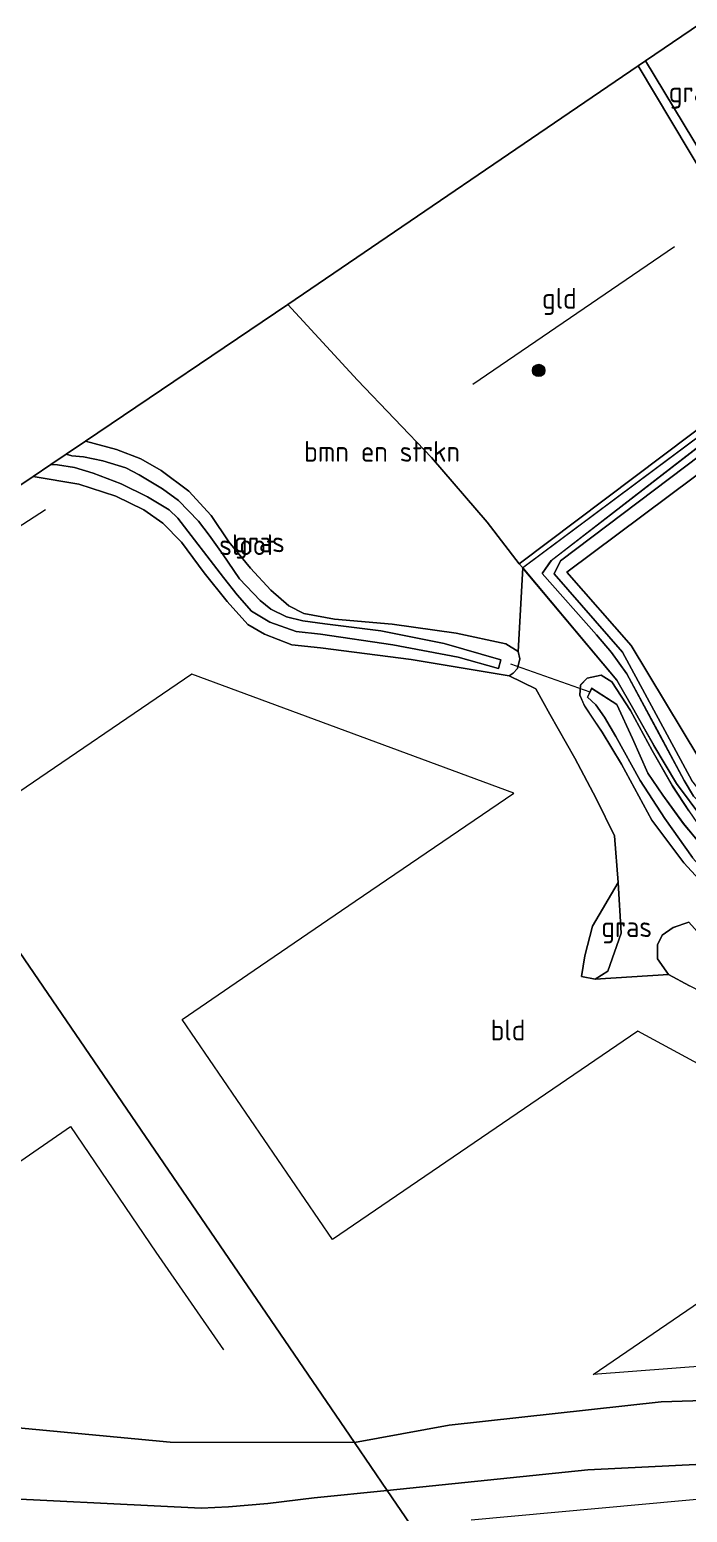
# Model space of a CAD drawing. Extents: x 253736 to 255979, y 477184 to 479215.
# Drawn here: x 254798.5 to 254877.6, y 478113.7 to 478292.1 of the extents above; entities that cross this region are included whole.
import ezdxf
from ezdxf.enums import TextEntityAlignment as Align

# ---------------------------------------------------------------- set-up
doc = ezdxf.new("R2010")
doc.units = 0
for name, color, linetype, lineweight in [('af-bs-rasterhekwerk', 8, 'hekwerk', 18), ('bp-b5-bomenstruiken', 8, 'Continuous', 18), ('bp-b5-grasland', 8, 'Continuous', 18), ('bp-b5-houtwal', 8, 'houtwal', 18), ('bp-bs-boom', 8, 'Continuous', 18), ('gw-bs-insteekwatergang', 8, 'Continuous', 18), ('gw-bs-kruinlijn', 8, 'Continuous', 18), ('gw-bs-teenlijn', 8, 'Continuous', 18), ('kd-bs-opnamedtmgrens', 8, 'Continuous', 18), ('og-b5-grond_ingericht', 8, 'Continuous', 18), ('og-b5-water', 8, 'Continuous', 18), ('og-bs-hoogtelijn', 8, 'Continuous', 18), ('og-bs-hulpgeometrie', 8, 'Continuous', 18), ('og-bs-terreinafscheiding', 8, 'Continuous', 18), ('wh-bs-duiker', 8, 'duiker', 18), ('wh-bs-waterlijn', 8, 'Continuous', 18)]:
    doc.layers.add(name, color=color, linetype=linetype, lineweight=lineweight)
doc.styles.add('rtw_iso', font='isocp.shx')
doc.linetypes.add('duiker', pattern='A,0,-2,[15,RTW.shx,S=1,R=0,X=0,Y=0],-2', length=4)
doc.linetypes.add('hekwerk', pattern='A,7,-1.5,[1,RTW.shx,S=0.75,R=0,X=0,Y=0],-1.5', length=10)
doc.linetypes.add('houtwal', pattern='A,8,-1,[1,RTW.shx,S=0.75,R=45,X=0,Y=0],-1,8,-1,[4,RTW.shx,S=0.75,R=0,X=0,Y=0],-1', length=20)

# ---------------------------------------------------------------- blocks, each defined once
blk = doc.blocks.new('dtbattr-r')
at = {"style": 'rtw_iso'}
blk.add_attdef('TAG', text='', height=2.5, dxfattribs=at).set_placement((0, 0), align=Align.MIDDLE_CENTER)
blk = doc.blocks.new('RW1 Buren totaal_ACAD_1_FMEBLOCK129')
at = {"layer": 'bp-b5-grasland'}
for points in [[(35.36, -28.89, 23.85), (34, -30.03, 23.85), (33.13, -30.3, 23.83), (32.42, -30.35, 23.75), (31.35, -29.5, 23.72), (29.12, -27.67, 23.67), (26.38, -25.81, 23.66), (22.49, -23.51, 23.51), (18.07, -21.23, 23.45), (13.1, -18.39, 23.43), (6.73, -14.98, 23.44), (0.39, -11.71, 23.48), (-3.63, -9.34, 23.42), (-7.59, -7.17, 23.31), (-11.75, -4.14, 23.25), (-15.27, -0.88, 23.24), (-19.64, 3.25, 23.2), (-23.76, 7.76, 23.2), (-27.62, 12.89, 23.12), (-31.27, 19.63, 23.12), (-33.57, 23.47, 23.12), (-34.54, 24.9, 23.11), (-35.68, 26.62, 23.12), (-36.28, 27.91, 23.12), (-36.19, 29.15, 23.12), (-35.38, 29.99, 23.09), (-33.71, 30.35, 23.11), (-32.4, 29.54, 23.18), (-30.17, 26.07, 23.2), (-27.55, 21.28, 23.27), (-25.1, 17, 23.28), (-23.15, 14.01, 23.28), (-21.66, 11.83, 23.28), (-19.09, 8.8, 23.28), (-15.85, 5.44, 23.31), (-12.18, 2.24, 23.32), (-8.99, -0.51, 23.34), (-5.93, -2.72, 23.33), (-2.16, -5.09, 23.32), (1.82, -7.08, 23.29), (11.4, -12.25, 23.33), (26.88, -20.12, 23.47), (32.12, -23.24, 23.51), (34.68, -25.33, 23.56), (36.11, -26.79, 23.68), (36.28, -27.55, 23.7), (36.07, -28.19, 23.82)], [(34.21, -27.98, 22.12), (34.05, -27, 22.11), (31.89, -25.1, 22.11), (28.52, -22.97, 22.1), (21.42, -19.18, 22.06), (13.08, -15.21, 22.04), (4.83, -10.8, 22.03), (-2.08, -7.07, 22.02), (-8.22, -3.48, 22), (-13.47, 1.32, 22.03), (-17.57, 5.04, 22.03), (-20.73, 8.61, 22.05), (-22.32, 10.66, 22.05), (-23.81, 12.46, 22.05), (-26.29, 15.89, 22.05), (-28.07, 18.55, 22.05), (-29.93, 22.72, 22.05), (-31.82, 26.81, 22.06), (-34.84, 28.75, 22.05), (-35.33, 27.68, 22.05), (-34.32, 26.75, 22.06), (-33.28, 25.29, 22.06), (-31.92, 22.97, 22.06), (-29, 17.65, 22.04), (-26.02, 13.08, 22.01), (-22.7, 8.37, 22.01), (-19.71, 5.04, 22.02), (-16.09, 1.4, 22.03), (-12.4, -2.09, 22.02), (-10.36, -3.71, 22.01), (-8.53, -5.08, 22), (-5.95, -6.59, 21.98), (-3.07, -8.14, 21.97), (9.84, -15.28, 21.97), (18.76, -19.88, 21.97), (21.67, -21.23, 22.01), (23.43, -22.07, 22.01), (25.23, -23.25, 22.03), (26.77, -24.1, 22.05), (28.23, -25.22, 22.07), (29.76, -26.46, 22.06), (31.42, -28.12, 22.06), (32.26, -28.56, 22.06), (33.14, -28.76, 22.06)]]:
    blk.add_polyline3d(points, close=True, dxfattribs=at)
blk = doc.blocks.new('RW1 Buren totaal_ACAD_1_FMEBLOCK158')
at = {"layer": 'bp-b5-grasland'}
for points in [[(22.78, 23.55, 23.99), (21.89, 23.44, 23.99), (19.49, 24.13, 24.04), (15.36, 22.08, 24.08), (10.79, 19.33, 24.17), (7.2, 17.4, 24.17), (6.11, 16.28, 24.19), (11, 10.07, 24.14), (18.18, 14.65, 24.01), (23.67, 16.81, 23.92), (26.17, 16.4, 23.9), (27.31, 14.02, 23.85), (28.77, 11.66, 23.74), (27.59, 8.64, 23.7), (21.65, 4.41, 23.68), (17.46, 1.37, 23.79), (14.52, 0.2, 23.87), (11.44, 2.81, 23.83), (10.28, 5.12, 23.98), (-23.47, -20.04, 23.67), (-15.72, -28.87, 23.66), (-5.45, -45.94, 23.67), (4.54, -34.31, 23.67), (5.88, -34.88, 23.41), (6.7, -35.74, 23.39), (7.03, -36.82, 23.37), (6.32, -38.4, 23.35), (0.6, -44.61, 23.31), (-1.61, -47.69, 23.24), (-3.82, -49.33, 23.22), (-5.37, -49.71, 23.23), (-7.1, -49.74, 23.34), (-10.27, -45.51, 23.4), (-12.97, -40.92, 23.42), (-15.41, -36.63, 23.41), (-17.44, -33.06, 23.32), (-28.77, -19.53, 23.51), (6.81, 7.03, 23.9), (-14.01, 41.47, 24.24), (-1.88, 49.74, 26.7), (-3.48, 46.49, 26.71), (-3.47, 42.61, 26.85), (-2.66, 38.05, 26.71), (-1.66, 32.42, 26.04), (-0.37, 29.21, 25.94), (2.53, 22.84, 25.94), (3.86, 20.27, 25.76), (5.51, 19.48, 25.6), (11.49, 22.2, 25.63), (18.98, 26.34, 25.11)], [(10.87, 7.24, 24.66), (11.34, 8.64, 24.67), (10.13, 8.94, 24.67), (4.52, 16.68, 24.73), (2.58, 18.07, 24.77), (5.65, 11.51, 24.81), (7.74, 8.57, 24.8), (7.65, 7.26, 24.81), (6.83, 6.2, 24.81), (-17.84, -12.87, 24.46), (-25.35, -18.68, 24.32), (-26.44, -20.24, 24.23), (-19.88, -27.59, 24.14), (-18.09, -29.73, 24.16), (-16.24, -32.29, 24.18), (-12.61, -39.04, 24.17), (-9.33, -45.15, 24.09), (-8.24, -47, 24.08), (-7.26, -48.01, 24.04), (-5.34, -48.21, 24.08), (-4.48, -47.87, 24.13), (-3.53, -47.38, 24.19), (5.05, -36.97, 24.32), (5.09, -36.51, 24.33), (4.81, -36.33, 24.34), (-2.17, -44.51, 24.25), (-3.59, -46.47, 24.21), (-5.14, -47.14, 24.2), (-6.16, -47.27, 24.14), (-7.21, -46.65, 24.13), (-8.44, -45.12, 24.14), (-16.74, -29.67, 24.14), (-24.97, -20.27, 24.33), (-24.23, -18.71, 24.36), (7.56, 5.32, 24.82), (10.04, 7.17, 24.76)], [(23.06, 14.46, 25.59), (18.87, 12.05, 25.68), (15.92, 9.71, 25.73), (13.71, 7.64, 25.8), (13.65, 6.16, 25.84), (15.58, 4.34, 25.84), (18.54, 6.5, 25.76), (24.47, 10.29, 25.54), (25.82, 11.56, 25.6), (25.44, 13.47, 25.63), (24.16, 14.64, 25.59)]]:
    blk.add_polyline3d(points, close=True, dxfattribs=at)
blk = doc.blocks.new('RW1 Buren totaal_ACAD_1_FMEBLOCK164')
at = {"layer": 'bp-b5-grasland'}
for points in [[(-121.49, -36.12, 23.37), (-123.39, -36.77, 23.58), (-124.71, -37.69, 23.77), (-125.26, -38.82, 23.94), (-125.28, -40.53, 24.13), (-123.97, -42.41, 24.18), (-132.78, -42.98, 24.06), (-131.23, -42, 24.15), (-129.65, -37.44, 24.06), (-130, -31.32, 23.28), (-130.45, -25.73, 23.25), (-132.66, -21.21, 23.15), (-135.21, -16.36, 23.2), (-138.24, -11.08, 23.09), (-139.89, -8.02, 22.99), (-143.1, -6.46, 23.05), (-142.63, -6.14, 23.05), (-142.11, -5.57, 23.04), (-141.85, -4.4, 23.03), (-142.05, -3.53, 23.03), (-141.49, 6.55, 23.51), (-130.16, -6.98, 23.32), (-128.13, -10.56, 23.41), (-125.7, -14.85, 23.42), (-122.99, -19.43, 23.4), (-119.82, -23.67, 23.34)], [(-121.5, -22.71, 23.28), (-123.46, -19.72, 23.28), (-125.9, -15.44, 23.27), (-128.52, -10.65, 23.2), (-130.76, -7.17, 23.18), (-132.06, -6.37, 23.11), (-133.74, -6.73, 23.09), (-134.55, -7.56, 23.12), (-134.63, -8.81, 23.12), (-134.04, -10.09, 23.12), (-132.9, -11.82, 23.11), (-131.92, -13.24, 23.12), (-129.62, -17.09, 23.12), (-125.97, -23.83, 23.12), (-122.11, -28.96, 23.2), (-117.99, -33.46, 23.2)]]:
    blk.add_polyline3d(points, dxfattribs=at)
blk = doc.blocks.new('boom')
blk.add_hatch(color=256).paths.add_polyline_path([(-0.75, 0, 1), (0.75, 0, 1)])
blk.add_circle((0, 0), 0.75)
blk = doc.blocks.new('Deel_d28hz')
at = {"layer": 'af-bs-rasterhekwerk'}
for points in [[(254872.531, 478288.351, 24.238), (254893.348, 478253.913, 23.902), (254857.773, 478227.355, 23.509), (254857.338, 478227.842, 23.455), (254853.513, 478232.852, 23.623), (254846.807, 478240.63, 23.77), (254837.904, 478249.915, 23.803), (254829.528, 478259.024, 23.884)], [(254871.651, 478287.751, 24.019), (254891.896, 478253.846, 23.86), (254857.338, 478227.842, 23.455)], [(254922.013, 478248.542, 23.692), (254894.39, 478216.415, 23.47), (254891.083, 478212.569, 23.665), (254881.087, 478200.944, 23.665), (254870.824, 478218.01, 23.662), (254863.065, 478226.839, 23.671), (254896.817, 478252.006, 23.983)], [(254869.103, 478213.822, 23.317), (254857.773, 478227.355, 23.509)], [(254938.202, 478156.955, 23.731), (254934.298, 478160.809, 23.596), (254929.523, 478163.757, 23.563), (254921.074, 478168.239, 23.383), (254906.602, 478175.584, 23.293), (254899.623, 478179.26, 23.335), (254893.89, 478182.541, 23.35), (254889.712, 478186.024, 23.317), (254884.421, 478191.385, 23.263), (254880.975, 478195.128, 23.275), (254879.439, 478197.138, 23.341), (254876.272, 478201.376, 23.401), (254873.565, 478205.958, 23.422), (254871.129, 478210.248, 23.407), (254869.103, 478213.822, 23.317)], [(254841.484, 478116.288, 23.914), (254865.619, 478118.775, 24.022), (254902.15, 478120.602, 23.923), (254914.471, 478121.161, 23.911), (254924.405, 478122.635, 23.899), (254932.179, 478124.663, 23.884), (254937.347, 478127.384, 23.962)], [(254841.484, 478116.288, 23.914), (254832.695, 478115.41, 23.761), (254827.103, 478114.722, 23.782), (254822.396, 478114.321, 23.731), (254819.108, 478114.177, 23.626), (254790.001, 478115.604, 23.488)]]:
    blk.add_polyline3d(points, dxfattribs=at)
at = {"layer": 'bp-b5-bomenstruiken'}
blk.add_polyline3d([(254857.338, 478227.842, 23.455), (254857.773, 478227.355, 23.509), (254857.211, 478217.273, 23.029), (254855.738, 478218.196, 23.044), (254849.761, 478219.472, 22.987), (254842.08, 478220.581, 22.945), (254835.148, 478221.173, 22.837), (254831.451, 478221.833, 22.813), (254829.661, 478222.779, 22.822), (254827.469, 478224.65, 22.849), (254825.018, 478227.318, 22.99), (254822.435, 478230.454, 23.116), (254820.304, 478233.652, 23.14), (254817.617, 478236.566, 23.134), (254814.275, 478239.068, 23.152), (254811.833, 478240.449, 23.17), (254808.937, 478241.599, 23.182), (254805.184, 478242.574, 23.179), (254829.528, 478259.024, 23.884), (254837.904, 478249.915, 23.803), (254846.807, 478240.63, 23.77), (254853.513, 478232.852, 23.623)], close=True, dxfattribs=at)
at = {"layer": 'bp-b5-grasland'}
for points in [[(254857.773, 478227.355, 23.509), (254857.338, 478227.842, 23.455), (254891.896, 478253.846, 23.86), (254871.651, 478287.751, 24.019), (254872.531, 478288.351, 24.238), (254893.348, 478253.913, 23.902)], [(254857.211, 478217.273, 23.029), (254857.416, 478216.403, 23.032), (254857.152, 478215.241, 23.038), (254856.63, 478214.671, 23.047), (254856.163, 478214.345, 23.05), (254844.361, 478216.312, 23.101), (254833.455, 478217.714, 23.131), (254830.008, 478218.092, 23.119), (254826.719, 478219.347, 23.11), (254824.722, 478220.519, 23.122), (254822.241, 478223.303, 23.158), (254819.478, 478226.742, 23.155), (254816.744, 478230.444, 23.152), (254814.51, 478232.704, 23.155), (254812.218, 478234.341, 23.164), (254808.859, 478235.966, 23.215), (254804.384, 478237.4, 23.254), (254798.914, 478238.344, 23.185), (254801.017, 478239.763, 21.91), (254801.82, 478239.753, 21.997), (254803.881, 478239.414, 21.991), (254806.094, 478238.727, 22.012), (254809.478, 478237.471, 22.012), (254812.629, 478235.891, 22.009), (254815.235, 478234.306, 22.027), (254816.31, 478233.304, 22.015), (254821.77, 478226.165, 21.979), (254823.419, 478224.097, 21.979), (254825.145, 478222.131, 21.979), (254827.342, 478220.79, 21.979), (254830.549, 478219.696, 21.979), (254833.468, 478219.379, 21.979), (254842.164, 478218.06, 21.979), (254850.014, 478216.605, 21.979), (254854.884, 478215.23, 21.979), (254855.141, 478216.274, 21.979), (254848.314, 478218.235, 21.979), (254840.715, 478219.746, 21.979), (254833.987, 478220.586, 21.979), (254831.327, 478220.953, 21.979), (254829.381, 478221.442, 21.979), (254827.47, 478222.35, 21.979), (254826.213, 478223.399, 21.979), (254823.724, 478226.033, 21.979), (254821.65, 478229.009, 21.979), (254820.056, 478231.27, 21.979), (254818.782, 478232.943, 21.979), (254816.378, 478235.428, 21.979), (254814.46, 478236.854, 21.979), (254811.662, 478238.536, 21.979), (254810.049, 478239.36, 21.979), (254807.267, 478240.228, 21.979), (254804.966, 478240.699, 21.979), (254803.547, 478240.842, 21.979), (254802.878, 478241.019, 21.979), (254805.184, 478242.574, 23.179), (254808.937, 478241.599, 23.182), (254811.833, 478240.449, 23.17), (254814.275, 478239.068, 23.152), (254817.617, 478236.566, 23.134), (254820.304, 478233.652, 23.14), (254822.435, 478230.454, 23.116), (254825.018, 478227.318, 22.99), (254827.469, 478224.65, 22.849), (254829.661, 478222.779, 22.822), (254831.451, 478221.833, 22.813), (254835.148, 478221.173, 22.837), (254842.08, 478220.581, 22.945), (254849.761, 478219.472, 22.987), (254855.738, 478218.196, 23.044)], [(254866.488, 478177.829, 24.058), (254864.833, 478178.146, 23.977), (254865.25, 478180.643, 23.536), (254866.153, 478184.216, 23.431), (254869.26, 478189.491, 23.278), (254869.613, 478183.369, 24.064), (254868.031, 478178.803, 24.151)], [(254923.229, 478155.176, 23.86), (254923.574, 478152.578, 25.144), (254917.505, 478156.447, 25.003), (254909.351, 478160.949, 24.793), (254898.144, 478167.001, 24.613), (254883.538, 478174.129, 24.421), (254877.841, 478177.05, 24.295), (254875.294, 478178.398, 24.178), (254873.979, 478180.276, 24.133), (254873.998, 478181.983, 23.941), (254874.558, 478183.121, 23.77), (254875.87, 478184.04, 23.581), (254877.771, 478184.687, 23.368), (254881.802, 478180.174, 23.38), (254887.334, 478176.177, 23.557), (254890.969, 478173.608, 23.578), (254896.781, 478169.966, 23.686), (254904.559, 478165.636, 23.731), (254915.864, 478160.153, 23.821)]]:
    blk.add_polyline3d(points, close=True, dxfattribs=at)
for points in [[(254894.096, 478252.203, 24.82), (254862.305, 478228.167, 24.364), (254861.565, 478226.611, 24.331), (254869.794, 478217.213, 24.142), (254878.101, 478201.759, 24.139)], [(254878.3, 478199.882, 24.076), (254877.204, 478201.735, 24.094), (254873.927, 478207.839, 24.169), (254870.303, 478214.592, 24.181), (254868.449, 478217.147, 24.163), (254866.655, 478219.293, 24.136), (254860.103, 478226.643, 24.229), (254861.186, 478228.206, 24.319), (254868.702, 478234.01, 24.46), (254893.374, 478253.085, 24.805)]]:
    blk.add_polyline3d(points, dxfattribs=at)
at = {"layer": 'bp-b5-houtwal'}
for points in [[(254902.15, 478120.602, 23.923), (254865.619, 478118.775, 24.022), (254841.484, 478116.288, 23.914), (254837.527, 478122.084, 25.219), (254848.95, 478124.172, 25.423), (254874.442, 478126.963, 25.39), (254893.517, 478127.573, 25.372)], [(254797.093, 478123.831, 24.679), (254815.37, 478122.111, 24.727), (254837.527, 478122.084, 25.219), (254841.484, 478116.288, 23.914), (254832.695, 478115.41, 23.761), (254827.103, 478114.722, 23.782), (254822.396, 478114.321, 23.731), (254819.108, 478114.177, 23.626), (254790.001, 478115.604, 23.488)]]:
    blk.add_polyline3d(points, dxfattribs=at)
at = {"layer": 'gw-bs-insteekwatergang'}
for points in [[(254798.914, 478238.344, 23.185), (254804.384, 478237.4, 23.254), (254808.859, 478235.966, 23.215), (254812.218, 478234.341, 23.164), (254814.51, 478232.704, 23.155), (254816.744, 478230.444, 23.152), (254819.478, 478226.742, 23.155), (254822.241, 478223.303, 23.158), (254824.722, 478220.519, 23.122), (254826.719, 478219.347, 23.11), (254830.008, 478218.092, 23.119), (254833.455, 478217.714, 23.131), (254844.361, 478216.312, 23.101), (254856.163, 478214.345, 23.05), (254856.63, 478214.671, 23.047), (254857.152, 478215.241, 23.038), (254857.416, 478216.403, 23.032), (254857.211, 478217.273, 23.029), (254855.738, 478218.196, 23.044), (254849.761, 478219.472, 22.987), (254842.08, 478220.581, 22.945), (254835.148, 478221.173, 22.837), (254831.451, 478221.833, 22.813), (254829.661, 478222.779, 22.822), (254827.469, 478224.65, 22.849), (254825.018, 478227.318, 22.99), (254822.435, 478230.454, 23.116), (254820.304, 478233.652, 23.14), (254817.617, 478236.566, 23.134), (254814.275, 478239.068, 23.152), (254811.833, 478240.449, 23.17), (254808.937, 478241.599, 23.182), (254805.184, 478242.574, 23.179)], [(254877.761, 478198.1, 23.281), (254875.808, 478201.089, 23.278), (254873.358, 478205.37, 23.275), (254870.742, 478210.159, 23.197), (254868.505, 478213.634, 23.176), (254867.202, 478214.44, 23.11), (254865.525, 478214.078, 23.089), (254864.716, 478213.242, 23.125), (254864.633, 478212, 23.122), (254865.226, 478210.715, 23.122), (254866.365, 478208.99, 23.11), (254867.338, 478207.565, 23.116), (254869.639, 478203.72, 23.116), (254873.294, 478196.979, 23.116), (254877.151, 478191.849, 23.197), (254881.271, 478187.342, 23.2)]]:
    blk.add_polyline3d(points, dxfattribs=at)
at = {"layer": 'gw-bs-kruinlijn'}
for points in [[(254894.096, 478252.203, 24.82), (254862.305, 478228.167, 24.364), (254861.565, 478226.611, 24.331), (254869.794, 478217.213, 24.142), (254878.101, 478201.759, 24.139)], [(254878.3, 478199.882, 24.076), (254877.204, 478201.735, 24.094), (254873.927, 478207.839, 24.169), (254870.303, 478214.592, 24.181), (254868.449, 478217.147, 24.163), (254866.655, 478219.293, 24.136), (254860.103, 478226.643, 24.229), (254861.186, 478228.206, 24.319), (254868.702, 478234.01, 24.46), (254893.374, 478253.085, 24.805)], [(254864.833, 478178.146, 23.977), (254866.488, 478177.829, 24.058), (254868.031, 478178.803, 24.151), (254869.613, 478183.369, 24.064), (254869.26, 478189.491, 23.278)], [(254877.771, 478184.687, 23.368), (254875.87, 478184.04, 23.581), (254874.558, 478183.121, 23.77), (254873.998, 478181.983, 23.941), (254873.979, 478180.276, 24.133), (254875.294, 478178.398, 24.178), (254877.841, 478177.05, 24.295)], [(254893.517, 478127.573, 25.372), (254874.442, 478126.963, 25.39), (254848.95, 478124.172, 25.423), (254837.527, 478122.084, 25.219)], [(254837.527, 478122.084, 25.219), (254815.37, 478122.111, 24.727), (254797.093, 478123.831, 24.679), (254783.327, 478124.303, 24.697), (254767.182, 478123.114, 24.562), (254755.695, 478122.586, 24.487), (254729.266, 478121.7, 24.337), (254712.637, 478120.924, 24.109), (254694.339, 478119.206, 23.986), (254674.937, 478118.014, 23.89), (254654.239, 478117.062, 23.716), (254630.423, 478115.944, 23.587), (254615.269, 478116.36, 23.476)]]:
    blk.add_polyline3d(points, dxfattribs=at)
at = {"layer": 'gw-bs-teenlijn'}
blk.add_polyline3d([(254869.26, 478189.491, 23.278), (254866.153, 478184.216, 23.431), (254865.25, 478180.643, 23.536), (254864.833, 478178.146, 23.977)], dxfattribs=at)
at = {"layer": 'kd-bs-opnamedtmgrens'}
blk.add_polyline3d([(254884.664, 478296.625, 26.697), (254872.531, 478288.351, 24.238), (254871.651, 478287.751, 24.019), (254829.528, 478259.024, 23.884), (254805.184, 478242.574, 23.179), (254802.878, 478241.019, 21.979), (254801.017, 478239.763, 21.91), (254798.914, 478238.344, 23.185), (254771.01, 478219.519, 23.348)], dxfattribs=at)
at = {"layer": 'og-b5-grond_ingericht'}
for points in [[(254857.338, 478227.842, 23.455), (254853.513, 478232.852, 23.623), (254846.807, 478240.63, 23.77), (254837.904, 478249.915, 23.803), (254829.528, 478259.024, 23.884), (254871.651, 478287.751, 24.019), (254891.896, 478253.846, 23.86)], [(254922.013, 478248.542, 23.692), (254894.39, 478216.415, 23.47), (254891.083, 478212.569, 23.665), (254881.087, 478200.944, 23.665), (254870.824, 478218.01, 23.662), (254863.065, 478226.839, 23.671), (254896.817, 478252.006, 23.983), (254897.974, 478249.696, 23.827), (254901.063, 478247.086, 23.869), (254903.997, 478248.251, 23.791), (254908.19, 478251.287, 23.677), (254914.13, 478255.521, 23.704), (254915.305, 478258.546, 23.74)], [(254837.527, 478122.084, 25.219), (254815.37, 478122.111, 24.727), (254797.093, 478123.831, 24.679), (254783.327, 478124.303, 24.697), (254767.182, 478123.114, 24.562), (254755.695, 478122.586, 24.487), (254729.266, 478121.7, 24.337), (254712.637, 478120.924, 24.109), (254694.339, 478119.206, 23.986), (254674.937, 478118.014, 23.89), (254654.239, 478117.062, 23.716), (254630.423, 478115.944, 23.587), (254615.269, 478116.36, 23.476), (254771.01, 478219.519, 23.348)], [(254949.766, 478125.98, 24.178), (254946.049, 478123.698, 24.088), (254910.37, 478099.043, 24.133), (254879.638, 478092.452, 24.166), (254860.155, 478088.939, 24.265), (254841.484, 478116.288, 23.914), (254865.619, 478118.775, 24.022), (254902.15, 478120.602, 23.923), (254914.471, 478121.161, 23.911), (254924.405, 478122.635, 23.899), (254932.179, 478124.663, 23.884), (254937.347, 478127.384, 23.962), (254938.814, 478128.779, 23.962), (254940.153, 478130.505, 23.965), (254940.671, 478131.636, 23.962)]]:
    blk.add_polyline3d(points, close=True, dxfattribs=at)
for points in [[(254893.517, 478127.573, 25.372), (254874.442, 478126.963, 25.39), (254848.95, 478124.172, 25.423), (254837.527, 478122.084, 25.219), (254771.01, 478219.519, 23.348), (254798.914, 478238.344, 23.185), (254804.384, 478237.4, 23.254), (254808.859, 478235.966, 23.215), (254812.218, 478234.341, 23.164), (254814.51, 478232.704, 23.155), (254816.744, 478230.444, 23.152), (254819.478, 478226.742, 23.155), (254822.241, 478223.303, 23.158), (254824.722, 478220.519, 23.122), (254826.719, 478219.347, 23.11), (254830.008, 478218.092, 23.119), (254833.455, 478217.714, 23.131), (254844.361, 478216.312, 23.101), (254856.163, 478214.345, 23.05), (254859.371, 478212.787, 22.987), (254861.022, 478209.729, 23.086), (254864.049, 478204.444, 23.197), (254866.606, 478199.597, 23.146), (254868.817, 478195.08, 23.251), (254869.26, 478189.491, 23.278), (254866.153, 478184.216, 23.431), (254865.25, 478180.643, 23.536), (254864.833, 478178.146, 23.977), (254866.488, 478177.829, 24.058), (254875.294, 478178.398, 24.178), (254877.841, 478177.05, 24.295)], [(254790.001, 478115.604, 23.488), (254819.108, 478114.177, 23.626), (254822.396, 478114.321, 23.731), (254827.103, 478114.722, 23.782), (254832.695, 478115.41, 23.761), (254841.484, 478116.288, 23.914), (254860.155, 478088.939, 24.265), (254840.632, 478084.292, 23.926), (254815.138, 478078.041, 23.614), (254778.657, 478068.564, 23.908)]]:
    blk.add_polyline3d(points, dxfattribs=at)
at = {"layer": 'og-b5-water'}
blk.add_polyline3d([(254801.017, 478239.763, 21.91), (254802.878, 478241.019, 21.979), (254803.547, 478240.842, 21.979), (254804.966, 478240.699, 21.979), (254807.267, 478240.228, 21.979), (254810.049, 478239.36, 21.979), (254811.662, 478238.536, 21.979), (254814.46, 478236.854, 21.979), (254816.378, 478235.428, 21.979), (254818.782, 478232.943, 21.979), (254820.056, 478231.27, 21.979), (254821.65, 478229.009, 21.979), (254823.724, 478226.033, 21.979), (254826.213, 478223.399, 21.979), (254827.47, 478222.35, 21.979), (254829.381, 478221.442, 21.979), (254831.327, 478220.953, 21.979), (254833.987, 478220.586, 21.979), (254840.715, 478219.746, 21.979), (254848.314, 478218.235, 21.979), (254855.141, 478216.274, 21.979), (254854.884, 478215.23, 21.979), (254850.014, 478216.605, 21.979), (254842.164, 478218.06, 21.979), (254833.468, 478219.379, 21.979), (254830.549, 478219.696, 21.979), (254827.342, 478220.79, 21.979), (254825.145, 478222.131, 21.979), (254823.419, 478224.097, 21.979), (254821.77, 478226.165, 21.979), (254816.31, 478233.304, 22.015), (254815.235, 478234.306, 22.027), (254812.629, 478235.891, 22.009), (254809.478, 478237.471, 22.012), (254806.094, 478238.727, 22.012), (254803.881, 478239.414, 21.991), (254801.82, 478239.753, 21.997)], close=True, dxfattribs=at)
blk.add_polyline3d([(254878.208, 478192.463, 22.006), (254874.89, 478197.169, 22.009), (254871.912, 478201.738, 22.042), (254868.985, 478207.061, 22.057), (254867.633, 478209.381, 22.057), (254866.587, 478210.847, 22.06), (254865.582, 478211.777, 22.048), (254866.071, 478212.838, 22.045), (254869.093, 478210.899, 22.06), (254870.983, 478206.811, 22.054), (254872.842, 478202.646, 22.051), (254874.621, 478199.982, 22.048), (254877.099, 478196.555, 22.048), (254878.592, 478194.756, 22.051)], dxfattribs=at)
at = {"layer": 'og-bs-hoogtelijn'}
for points in [[(254876.052, 478265.987, 23.869), (254851.771, 478249.41, 23.71)], [(254923.368, 478145.971, 25.282), (254904.627, 478133.177, 25.165), (254866.268, 478130.282, 25.363), (254902.354, 478154.915, 25.066), (254871.634, 478171.592, 24.463), (254834.891, 478146.507, 25.393), (254816.8, 478173.005, 24.451), (254825.471, 478178.925, 24.316), (254837.612, 478187.214, 23.374), (254856.69, 478200.239, 23.08), (254817.966, 478214.551, 23.191), (254795.419, 478199.158, 23.26), (254780.263, 478221.358, 23.371), (254800.361, 478234.378, 23.32)], [(254791.293, 478151.763, 25.06), (254803.388, 478160.117, 24.967), (254813.668, 478144.976, 25.099), (254821.784, 478133.226, 24.976)], [(254943.301, 478126.514, 24.007), (254909.329, 478103.814, 24.061), (254861.501, 478095.199, 24.169), (254892.702, 478116.504, 23.95), (254851.576, 478112.718, 24.112)]]:
    blk.add_polyline3d(points, dxfattribs=at)
at = {"layer": 'og-bs-hulpgeometrie'}
blk.add_polyline3d([(254771.01, 478219.519, 23.348), (254837.527, 478122.084, 25.219), (254841.484, 478116.288, 23.914), (254860.155, 478088.939, 24.265), (254864.426, 478082.682, 23.962), (254872.164, 478071.348, 23.812), (254872.906, 478070.261, 22.789), (254873.423, 478069.503, 22.789), (254873.956, 478068.723, 23.71)], dxfattribs=at)
at = {"layer": 'og-bs-terreinafscheiding'}
for points in [[(254857.211, 478217.273, 23.029), (254857.773, 478227.355, 23.509)], [(254869.26, 478189.491, 23.278), (254868.817, 478195.08, 23.251), (254866.606, 478199.597, 23.146), (254864.049, 478204.444, 23.197), (254861.022, 478209.729, 23.086), (254859.371, 478212.787, 22.987), (254856.163, 478214.345, 23.05)], [(254866.488, 478177.829, 24.058), (254875.294, 478178.398, 24.178)]]:
    blk.add_polyline3d(points, dxfattribs=at)
at = {"layer": 'wh-bs-duiker'}
blk.add_polyline3d([(254865.884, 478212.388, 22.825), (254856.366, 478215.745, 22.759)], dxfattribs=at)
at = {"layer": 'wh-bs-waterlijn'}
for points in [[(254801.017, 478239.763, 21.91), (254801.82, 478239.753, 21.997), (254803.881, 478239.414, 21.991), (254806.094, 478238.727, 22.012), (254809.478, 478237.471, 22.012), (254812.629, 478235.891, 22.009), (254815.235, 478234.306, 22.027), (254816.31, 478233.304, 22.015), (254821.77, 478226.165, 21.979), (254823.419, 478224.097, 21.979), (254825.145, 478222.131, 21.979), (254827.342, 478220.79, 21.979), (254830.549, 478219.696, 21.979), (254833.468, 478219.379, 21.979), (254842.164, 478218.06, 21.979), (254850.014, 478216.605, 21.979), (254854.884, 478215.23, 21.979), (254855.141, 478216.274, 21.979), (254848.314, 478218.235, 21.979), (254840.715, 478219.746, 21.979), (254833.987, 478220.586, 21.979), (254831.327, 478220.953, 21.979), (254829.381, 478221.442, 21.979), (254827.47, 478222.35, 21.979), (254826.213, 478223.399, 21.979), (254823.724, 478226.033, 21.979), (254821.65, 478229.009, 21.979), (254820.056, 478231.27, 21.979), (254818.782, 478232.943, 21.979), (254816.378, 478235.428, 21.979), (254814.46, 478236.854, 21.979), (254811.662, 478238.536, 21.979), (254810.049, 478239.36, 21.979), (254807.267, 478240.228, 21.979), (254804.966, 478240.699, 21.979), (254803.547, 478240.842, 21.979), (254802.878, 478241.019, 21.979)], [(254878.592, 478194.756, 22.051), (254877.099, 478196.555, 22.048), (254874.621, 478199.982, 22.048), (254872.842, 478202.646, 22.051), (254870.983, 478206.811, 22.054), (254869.093, 478210.899, 22.06), (254866.071, 478212.838, 22.045), (254865.582, 478211.777, 22.048), (254866.587, 478210.847, 22.06), (254867.633, 478209.381, 22.057), (254868.985, 478207.061, 22.057), (254871.912, 478201.738, 22.042), (254874.89, 478197.169, 22.009), (254878.208, 478192.463, 22.006)]]:
    blk.add_polyline3d(points, dxfattribs=at)
at = {"layer": 'bp-b5-bomenstruiken'}
ref = blk.add_blockref('dtbattr-r', (254831.484375, 478239.359375, 23.212522), dxfattribs=at)
ref.add_attrib('TAG', 'bmn en strkn', dxfattribs={"layer": '0', "height": 2.5, "style": 'rtw_iso'}).set_placement((254831.484375, 478239.359375, 23.212522), align=Align.BOTTOM_LEFT)
at = {"layer": 'bp-b5-grasland'}
for name, p in [('RW1 Buren totaal_ACAD_1_FMEBLOCK164', (254999.263, 478220.806)), ('RW1 Buren totaal_ACAD_1_FMEBLOCK158', (254886.539, 478246.8815)), ('RW1 Buren totaal_ACAD_1_FMEBLOCK129', (254900.9095, 478184.092))]:
    blk.add_blockref(name, p, dxfattribs=at)
ref = blk.add_blockref('dtbattr-r', (254875.34375, 478282.625, 23.784571), dxfattribs=at)
ref.add_attrib('TAG', 'gras', dxfattribs={"layer": '0', "height": 2.5, "style": 'rtw_iso'}).set_placement((254875.34375, 478282.625, 23.784571), align=Align.BOTTOM_LEFT)
ref = blk.add_blockref('dtbattr-r', (254823.054688, 478228.46875, 22.50662), dxfattribs=at)
ref.add_attrib('TAG', 'gras', dxfattribs={"layer": '0', "height": 2.5, "style": 'rtw_iso'}).set_placement((254823.054688, 478228.46875, 22.50662), align=Align.BOTTOM_LEFT)
ref = blk.add_blockref('dtbattr-r', (254867.21875, 478182.15625, 23.819125), dxfattribs=at)
ref.add_attrib('TAG', 'gras', dxfattribs={"layer": '0', "height": 2.5, "style": 'rtw_iso'}).set_placement((254867.21875, 478182.15625, 23.819125), align=Align.BOTTOM_LEFT)
at = {"layer": 'bp-bs-boom'}
blk.add_blockref('boom', (254859.697, 478251.1, 23.704), dxfattribs=at)
at = {"layer": 'og-b5-grond_ingericht'}
ref = blk.add_blockref('dtbattr-r', (254860.09375, 478257.78125, 23.733625), dxfattribs=at)
ref.add_attrib('TAG', 'gld', dxfattribs={"layer": '0', "height": 2.5, "style": 'rtw_iso'}).set_placement((254860.09375, 478257.78125, 23.733625), align=Align.BOTTOM_LEFT)
ref = blk.add_blockref('dtbattr-r', (254853.921875, 478169.71875, 24.040896), dxfattribs=at)
ref.add_attrib('TAG', 'bld', dxfattribs={"layer": '0', "height": 2.5, "style": 'rtw_iso'}).set_placement((254853.921875, 478169.71875, 24.040896), align=Align.BOTTOM_LEFT)
at = {"layer": 'og-b5-water'}
ref = blk.add_blockref('dtbattr-r', (254821.265625, 478228.125, 21.980895), dxfattribs=at)
ref.add_attrib('TAG', 'sloot', dxfattribs={"layer": '0', "height": 2.5, "style": 'rtw_iso'}).set_placement((254821.265625, 478228.125, 21.980895), align=Align.BOTTOM_LEFT)

msp = doc.modelspace()

# ---------------------------------------------------------------- block references
at = {"linetype": 'ByBlock'}
msp.add_blockref('Deel_d28hz', (0, 0), dxfattribs=at)
msp.add_blockref('Deel_d28hz', (0, 0), dxfattribs=at)

doc.saveas('drawing.dxf')
